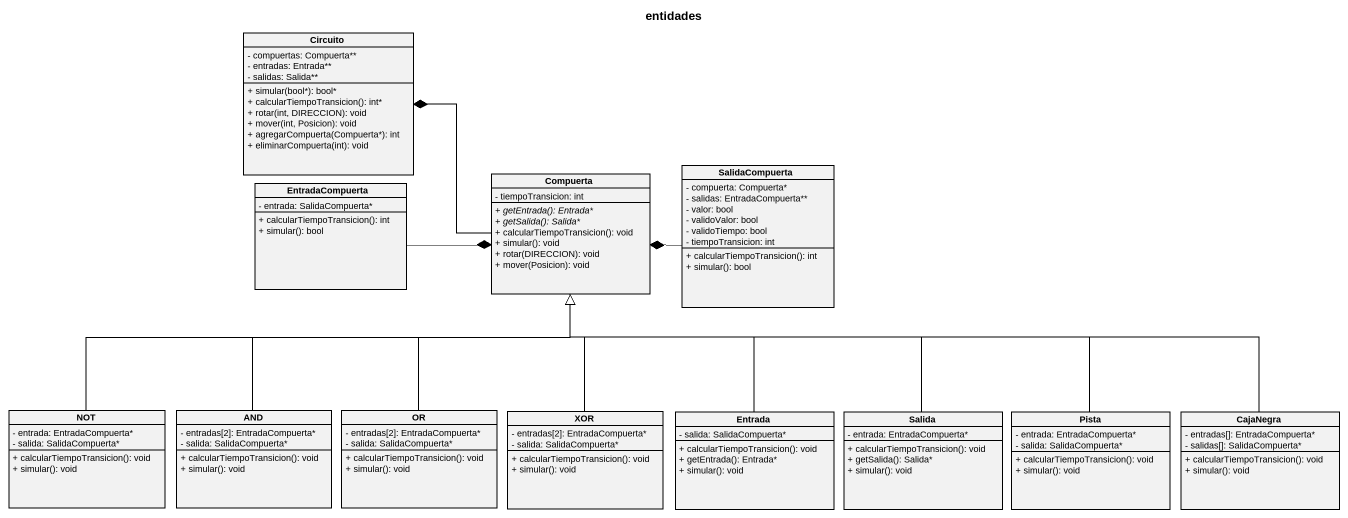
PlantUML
@startuml
title entidades
hide circle
hide empty members
skinparam classAttributeIconSize 0
class Circuito {
  - compuertas: Compuerta**
  - entradas: Entrada**
  - salidas: Salida**
  + simular(bool*): bool*
  + calcularTiempoTransicion(): int*
  + rotar(int, DIRECCION): void
  + mover(int, Posicion): void
  + agregarCompuerta(Compuerta*): int
  + eliminarCompuerta(int): void
}
class EntradaCompuerta {
  - entrada: SalidaCompuerta*
  + calcularTiempoTransicion(): int
  + simular(): bool
}
class Compuerta {
  - tiempoTransicion: int
  {abstract} + getEntrada(): Entrada*
  {abstract} + getSalida(): Salida*
  + calcularTiempoTransicion(): void
  + simular(): void
  + rotar(DIRECCION): void
  + mover(Posicion): void
}
class SalidaCompuerta {
  - compuerta: Compuerta*
  - salidas: EntradaCompuerta**
  - valor: bool
  - validoValor: bool
  - validoTiempo: bool
  - tiempoTransicion: int
  + calcularTiempoTransicion(): int
  + simular(): bool
}
class NOT {
  - entrada: EntradaCompuerta*
  - salida: SalidaCompuerta*
  + calcularTiempoTransicion(): void
  + simular(): void
}
class AND {
  - entradas[2]: EntradaCompuerta*
  - salida: SalidaCompuerta*
  + calcularTiempoTransicion(): void
  + simular(): void
}
class OR {
  - entradas[2]: EntradaCompuerta*
  - salida: SalidaCompuerta*
  + calcularTiempoTransicion(): void
  + simular(): void
}
class XOR {
  - entradas[2]: EntradaCompuerta*
  - salida: SalidaCompuerta*
  + calcularTiempoTransicion(): void
  + simular(): void
}
class Entrada {
  - salida: SalidaCompuerta*
  + calcularTiempoTransicion(): void
  + getEntrada(): Entrada*
  + simular(): void
}
class Salida {
  - entrada: EntradaCompuerta*
  + calcularTiempoTransicion(): void
  + getSalida(): Salida*
  + simular(): void
}
class Pista {
  - entrada: EntradaCompuerta*
  - salida: SalidaCompuerta*
  + calcularTiempoTransicion(): void
  + simular(): void
}
class CajaNegra {
  - entradas[]: EntradaCompuerta*
  - salidas[]: SalidaCompuerta*
  + calcularTiempoTransicion(): void
  + simular(): void
}
EntradaCompuerta -right-* Compuerta
Compuerta -left-* Circuito
SalidaCompuerta -left-* Compuerta
NOT -right-|> Compuerta
AND -up-|> Compuerta
OR -up-|> Compuerta
XOR -up-|> Compuerta
Entrada -up-|> Compuerta
Salida -up-|> Compuerta
Pista -left-|> Compuerta
CajaNegra -left-|> Compuerta
@enduml
